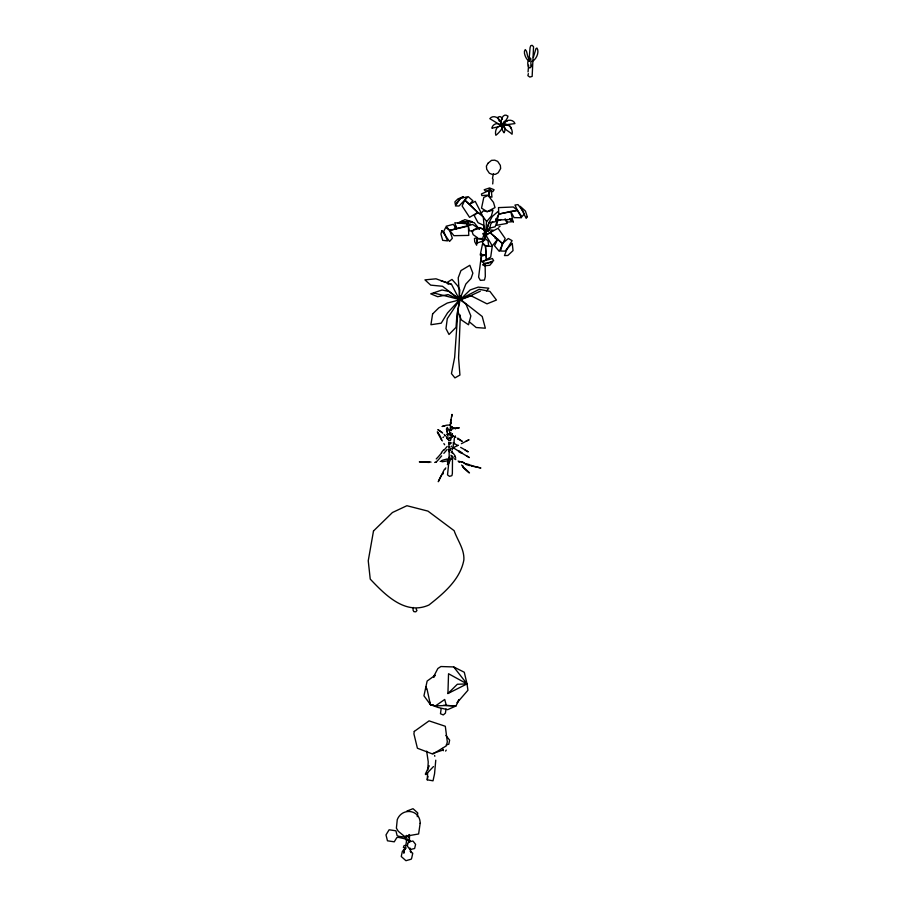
<?xml version="1.0" encoding="UTF-8"?>
<svg xmlns="http://www.w3.org/2000/svg" width="906" height="906" viewBox="0 0 906 906"><rect width="100%" height="100%" fill="white"/><g stroke="black" fill="none" stroke-linecap="round" stroke-linejoin="round"><path stroke-width="1.36" d="M452.502 457.202L452.366 473.532L451.901 475.661L449.478 476.341L447.53 474.903L448.81 462.32M429.184 462.377L429.184 461.766L419.331 461.856L429.184 462.468M429.184 461.766L431.018 462.128M433.555 676.748L437.87 668.503L440.905 666.533L453.702 666.941L464.291 672.252L467.02 683.894L447.926 693.543L448.538 673.736L467.02 683.894L467.938 690.247L457.111 702.739L459.138 699.5L455.945 705.989L447.643 709.67L437.972 707.427L430.395 704.619L423.951 695.808L427.145 681.04L435.163 675.242L433.838 677.382M460.35 315.118L458.583 358.017L459.931 375.05L454.914 377.893L451.448 373.6L454.653 357.349L457.847 311.902M461.063 299.875L461.199 297.1L460.305 295.854L458.832 296.692L458.391 303.601M435.763 760.191L434.552 773.803L433.023 780.813L427.236 779.817L427.621 772.92M427.768 770.157L428.232 761.878L426.669 751.119M450.248 429.965L450.826 419.625M459.297 297.089L459.795 289.875L457.553 285.73L451.992 279.433L447.247 282.355L448.255 284.405M413.238 607.462L413.045 610.123L413.861 611.641L415.809 611.822L416.953 610.497L416.137 608.979M528.73 59.456C526.273 62.831 528.945 72.673 531.822 65.175M409.127 834.822L409.036 836.079L409.252 834.505M511.913 219.433L511.788 221.053L510.01 218.98M485.627 233.012L486.545 221.426L480.848 213.748L483.226 210.86L487.179 211.664L493 210.215L491.324 216.115L486.511 221.732M492.717 183.952L493.102 179.343L492.456 178.516L493.419 173.68M528.051 71.936L528.617 65.209M528.945 61.166L530.067 47.712L530.735 45.696L532.116 45.3L533.555 46.716L532.15 76.41L529.806 77.078L527.904 75.685L528.357 73.624M450.565 423.057L451.154 418.923A8.834 0.985 -82.4 0 1 451.516 416.907L452.037 414.393L451.652 416.919M481.573 253.839L478.606 277.145L480.35 280.373L484.484 280.033L485.31 276.59L485.118 263.046M441.154 708.651L440.475 713.735L443.283 714.936L445.424 713.124L446.001 708.979M417.281 816.657L417.779 812.976L413.034 808.696L406.828 811.097M495.797 218.81L497.36 220.838L496.726 225.277L507.258 223.386L504.993 219.15M409.557 835.151L409.297 842.104M451.868 427.847L452.026 426.998M451.324 430.588L451.516 429.648M448.697 443.204L450.667 443.464L450.871 442.513L450.656 443.521L448.968 443.555L449.784 444.133L448.697 443.193L448.912 442.196L449.24 458.13L449.557 456.703L449.738 457.677M449.251 458.187L449.557 456.76M452.49 457.145L452.185 458.629L450.565 459.093L452.185 458.572L452.774 456.851L452.185 458.572M427.236 779.817L427.994 776.317M450.667 433.6L450.894 432.57M451.901 435.152L452.162 433.974M459.772 301.585L456.998 313.906L456.035 327.338L449.002 334.484L445.979 328.595L447.281 318.64L459.625 299.965M529.161 61.393L529.297 60.804M469.625 465.174L480.893 468.006L471.324 465.956L471.494 465.344M451.641 436.296L450.633 440.271M452.298 449.648L452.615 448.323M451.675 452.117L451.992 450.916M453.215 443.963C454.71 445.299 453.396 437.372 455.333 435.854M467.168 224.597L468.198 221.415L472.241 221.721L464.733 219.648L461.279 222.253L457.655 223.182L463.113 220.396L461.279 222.253L468.198 221.415L474.234 222.706L479.285 229.173M485.876 231.517L489.036 222.491L492.275 216.5L498.074 211.426L498.776 214.099L497.247 220.067L512.603 219.354L510.735 211.449L498.776 214.099L495.152 221.834L489.036 222.491L486.307 231.54M449.999 435.095L450.055 435.752M450.599 435.106L450.531 434.438M499.716 219.92L497.36 220.838L495.129 226.794L489.478 228.153L487.541 231.347M460.758 297.009L465.843 284.031L471.041 278.459L472.864 273.182L469.818 265.288L460.95 270.6L458.221 277.791L459.557 296.874M450.52 427.077L453.725 427.904A8.834 4.349 42.5 0 1 455.514 428.81L455.458 428.912M502.173 123.726L501.788 124.632L500.622 123.216M447.439 462.604L449.014 459.07M448.855 463.272L450.429 459.727M457.938 438.934L458.311 438.47L462.23 441.403L457.938 438.934L458.311 438.47M465.129 450.169L468.221 451.845L465.242 449.988A211.404 97.361 38.7 0 1 460.656 447.371M466.397 455.707L469.331 457.575L466.307 455.775A211.404 97.361 38.7 0 1 461.788 453.068M447.36 464.642L448.142 462.932M429.229 765.819L425.333 774.132L425.843 774.562L433.464 766.567M497.711 239.263L494.54 245.786L499.285 251.381L505.186 238.516L498.062 228.278L484.891 235.232L485.231 231.71L490.327 229.931L493.442 230.328L486.046 235.435L492.264 245.843L497.711 239.263L489.738 232.366L502.354 243.488L500.622 251.03L504.936 251.132L512.264 243.374L513.045 250.6L507.847 255.469L504.461 255.583L507.032 248.991L512.116 240.656L508.323 238.516L502.354 243.488L497.711 239.263L495.118 238.414M444.982 469.467L445.775 467.904M442.253 473.691C433.045 493.113 442.638 470.667 442.966 474.031M466.907 223.839L468.198 221.415L457.655 223.182L459.149 222.548M442.921 472.219L444.506 469.251M449.353 451.528L449.659 452.354M442.604 473.861L443.396 472.445M503.94 123.692L506.397 121.11A5.991 5.221 -19.5 0 1 514.948 123.59L503.442 125.096M442.105 432.411L437.858 429.603L442.683 433.147M450.112 440.678L450.407 440.429M484.925 237.961L482.286 242.332L485.435 245.866L486.465 259.592L482.219 261.936L484.608 263.714L492.513 262.083L489.84 265.254L484.597 265.798L482.558 264.801L493.668 260.769L492.422 258.527L481.312 261.54L481.403 256.273L486.092 254.677L485.435 245.866L482.502 244.042L480.214 254.994L486.092 254.677L486.465 259.592L490.701 257.111L492.207 246.523L485.435 245.866L488.651 245.73L488.051 241.007L484.937 238.267L484.54 234.971M445.627 751.097L446.228 750.111M485.174 235.605L486.465 233.476M487.756 231.347L489.704 228.153L490.927 223.635L492.728 221.891M504.302 125.606L504.019 126.251M447.043 427.496L447.213 427.36A8.834 2.22 62.6 0 1 448.289 429.218L449.942 432.366M533.362 57.35L535.967 48.641L536.907 48.041C539.625 51.54 536.579 59.502 532.06 61.449M441.369 439.512C432.536 424.404 440.758 435.412 441.437 439.727M462.456 466.454C479.342 481.12 460.067 466.477 463.057 466.08M486.556 290.985L488.821 288.21L478.255 287.123L470.169 289.954L459.67 300.113L471.607 295.594M441.403 452.547L443.51 449.976M436.239 458.923L438.493 456.579A211.404 63.85 -57 0 0 441.732 452.785M436.182 462.015L438.481 459.659A211.404 63.85 -57 0 0 441.664 455.877M447.972 436.307A211.404 24.394 82.7 0 1 447.043 431.834L446.454 428.81L447.168 431.811M528.968 58.346L529.976 57.871L530.814 58.663L530.95 65.787M450.078 449.908L449.67 450.622M450.52 450.089L450.69 448.368M447.926 693.543L457.337 684.257L467.02 683.894L453.702 666.941M442.932 437.575L443.555 436.986M452.105 448.255L453.136 448.379L452.411 448.481M444.789 435.956L445.412 435.503M455.605 229.037L456.93 228.108M429.716 702.071L430.395 704.619L435.492 705.899L444.71 699.466L446.352 705.468L455.945 705.989L443.691 705.321M452.547 434.019L452.309 433.861M498.719 227.146L500.033 226.387M461.199 297.1L459.795 297.893L458.832 296.692M460.724 298.957L479.172 289.297L489.92 291.415L496.454 300.033L487.009 303.85L470.769 295.628L460.746 299.161M465.911 441.245L469.025 439.75L465.922 441.358A211.404 92.242 -37.2 0 1 461.38 443.691M505.842 123.85L502.479 125.481L503.657 122.344A3.941 3.148 -52.6 0 1 507.292 120.917M446.669 434.744L447.304 434.427M450.18 429.738L453.906 428.402A8.834 5.096 -5.5 0 1 456.092 428.085L459.048 427.859M470.769 295.628L480.293 291.211M447.405 458.889L442.003 460.395M434.087 293.068L459.625 299.535L448.085 294.597L437.655 296.704L430.735 293.816L442.071 289.988L448.98 291.46L458.561 298.72M447.779 434.687L448.73 434.314M497.36 220.838L500.984 219.524M452.32 427.077L452.162 426.953M442.264 426.443L445.05 425.65L442.275 426.466M433.091 753.294L443.362 749.942L443.317 750.7L442.445 748.435M474.008 229.49L479.829 227.825L486.579 230.113L484.212 230.509M449.58 433.147L450.067 434.133M447.405 459.886L449.183 459.387M448.561 433.94L449.195 433.77M446.25 744.845L448.798 744.234L449.636 740.157L445.877 735.434M505.854 124.711L506.397 124.586A3.941 3.397 34.1 0 1 511.086 128.573L510.69 128.425M442.003 461.811L447.417 460.894M440.191 461.403L442.003 461.109M449.512 447.247L449.104 446.964M456.092 427.972L459.048 427.881M436.533 461.856L434.687 462.468M435.492 705.899L446.352 705.468M451.709 456.171L452.298 456.171L450.871 455.254M433.079 704.755L430.395 704.619L426.998 688.968L425.673 686.816L426.341 689.353M450.339 425.016L447.02 425.14A8.834 3.907 -24.5 0 0 445.016 425.616M451.426 452.366L451.924 451.879M473.057 231.358L469.195 230.668L468.368 226.081L470.35 224.088L454.823 222.763L456.364 228.618L472.672 224.45L479.24 228.98M450.044 437.904L448.81 437.791L450.101 438.311M458.64 298.051L451.494 284.325L436.001 278.81L424.959 279.875L430.69 285.13L442.502 286.273L459.297 299.297M450.95 435.265L451.63 435.458M469.761 464.778L466.239 463.691M465.99 464.495L469.535 465.593M440.962 280.792L451.494 284.325M464.359 463.464L466.114 464.087M464.495 462.966L461.052 461.584L464.518 463.011M453 435.945L453.713 436.239M460.882 462.037L459.172 461.301M504.053 126.364L502.094 126.376L501.845 127.655A3.941 1.234 66.7 0 0 504.008 132.797A3.941 2.038 -79.8 0 0 504.721 127.282M481.913 214.36L477.745 212.457L464.789 200.101L466.85 196.908L460.407 198.437L455.322 204.496L454.903 201.857L457.96 198.89L463.385 196.693L460.407 198.437L455.378 205.922L458.991 206.013L468.187 196.625L472.887 200.781L469.501 204.269L464.789 200.101L462.128 206.002L469.568 217.338L477.745 212.457L483.328 216.908L484.54 232.785M455.152 436.93L455.877 437.326M454.11 458.685L455.786 459.602M458.572 451.596L461.63 453.385M458.98 450.837L462.015 452.807M457.371 438.21L458.13 438.708M460.157 299.218L482.219 316.5L485.344 328.21L476.171 327.519L469.285 321.789M410.056 851.13L412.762 853.226L411.664 858.276L411.177 859.205L405.933 860.7L401.245 856.498L402.343 851.436L405.684 847.563L404.631 849.828L405.344 847.846L406.024 848.209L403.374 847.404L404.144 845.536L405.979 845.558L405.729 846.159L406.545 840.779L404.971 838.039L406.205 839.137L398.527 837.359L396.839 837.574L394.257 841.821L387.462 840.791L385.99 834.902L389.127 829.783L395.922 830.802L397.134 835.683L398.697 836.283L405.514 837.189L406.851 836.147L406.737 837.28L406.432 835.389M444.144 434.416L444.869 435.118M529.659 59.128C526.307 56.999 527.994 51.699 525.265 49.581C523.09 51.699 525.321 57.406 527.451 59.819M461.596 465.027L462.762 466.262M448.493 450.044L449.251 450.916M505.254 219.093L507.768 222.095L511.935 221.732L509.716 218.833M409.421 842.127L407.179 839.013L407.859 840.1M446.262 436.624L446.93 437.439M458.119 461.007L459.263 462.4M411.165 852.716L409.954 847.971M454.699 456.556L455.831 458.085M457.507 298.448L459.059 300.645M453.068 452.977L455.299 456.182M448.244 439.184L448.866 440.112M407.587 839.692L408.153 840.53M451.381 451.698L452.479 453.362M443.883 443.555L444.653 444.789M441.584 439.535L442.343 440.928M511.539 218.776L513.362 222.185L511.901 219.127M409.942 841.651L409.24 839.16M481.312 213.182L475.231 201.37L469.501 204.269L477.745 212.457L474.178 215.481L478.04 222.706L483.566 225.288L483.929 230.079M483.113 233.397L484.359 236.353L483.091 233.839M451.539 446.137L451.029 446.862M434.62 755.445L434.812 756.272M449.285 459.138L449.183 458.379L449.093 459.625M447.19 446.432A210.407 63.545 -57 0 1 443.917 450.259M458.776 451.222A210.407 96.897 38.7 0 1 454.257 448.379M447.122 449.523A210.407 63.545 -57 0 1 443.849 453.351M448.889 440.69A210.407 24.281 82.7 0 1 448.583 439.24M457.643 445.514A210.407 96.897 38.7 0 1 453.136 442.683M458.334 445.208A210.407 91.8 -37.2 0 1 453.793 447.417M453.6 444.008A34.462 2.48 -80.3 0 1 452.943 446.941M502.366 119.49A4.881 2.888 -87.8 0 0 498.606 117.01A4.881 1.155 59.2 0 0 498.526 119.547M499.455 121.404A4.881 1.155 59.2 0 1 498.946 120.453M450.203 424.676L450.463 425.344L450.203 424.676M501.143 124.077L501.109 125.538L489.829 118.663A7.078 5.73 55.9 0 1 498.402 118.607L500.305 121.121L501.143 124.077M501.165 120.951L501.584 124.937L505.978 120.181A6.285 1.359 -50.6 0 0 507.303 115.877A6.285 3.862 -83.3 0 0 501.426 119.569L501.165 120.951M409.15 836.725L409.104 837.722L409.557 834.97L409.15 836.725M489.534 189.116L488.821 196.398L493.487 202.378L495.016 207.587L487.179 211.664L481.539 208.142L483.781 197.429L488.968 195.05L481.811 195.571L481.448 193.975L489.466 190.283L485.582 191.143L484.178 189.75L489.602 187.938L494.11 189.728L492.728 191.755L489.534 189.116L488.821 196.398L491.947 197.157L491.505 192.502L489.534 189.116M403.917 852.093L403.816 853.192L404.552 849.194L403.917 852.093M477.439 237.689L476.624 245.22L474.71 241.743L474.472 238.471L477.439 237.689L476.635 243.227L484.778 240.294L484.517 239.592L477.236 238.561L482.66 238.527L485.288 230.169L479.829 227.825L471.833 230.86L473.159 234.665L477.439 237.689M407.677 843.882L407.394 846.17L410.044 849.556L414.62 848.526L415.605 844.381L412.955 841.006L408.38 842.025L407.677 843.882M458.923 303.431L457.79 311.222L461.369 319.931L468.515 324.767L470.86 315.922L465.944 304.099L459.942 299.535L458.923 303.431M414.269 731.425L413.917 733.86L417.406 748.231L432.83 754.098L446.307 745.853L447.315 741.855L445.31 726.272L429.07 720.87L414.269 731.425M420.158 823.328L418.617 833.973L404.552 836.431L398.289 831.3L396.386 828.152L397.247 819.703C402.06 807.133 420.305 809.511 420.158 823.328M502.502 127.044L502.162 128.142A6.093 1.166 -48 0 1 495.854 135.288A6.093 3.896 -80.3 0 1 497.824 126.908L500.44 125.957L502.502 127.044M432.604 313.94L430.916 324.733L441.211 323.182L447.507 312.932L459.535 299.897L447.247 303.057L438.821 307.859L432.604 313.94M373.499 530.984L368.244 560.769L370.237 579.093C385.095 594.789 405.31 615.604 428.912 605.027C443.759 593.339 460.384 579.342 463.872 559.897C464.472 549.172 457.507 540.406 454.133 530.678L427.949 511.109L406.907 505.718L392.445 512.513L373.499 530.984M449.84 429.659L450.656 430.271L449.84 429.671M455.775 226.126L455.14 228.539L455.775 226.126M441.879 230.679L440.928 234.076L442.694 240.339L447.507 240.883L443.725 231.302L445.695 227.508L449.704 230.407L453.94 235.685L468.787 235.401L468.368 226.081L449.704 230.407L446.069 226.262L453.294 224.348L456.364 228.618L449.704 230.407L452.343 238.301L449.535 241.438L441.879 230.679M452.003 435.005L453.204 435.967L452.003 435.005M488.006 163.261L486.397 166.092L486.703 169.252L489.353 173.216L492.286 174.439L495.525 174.269L498.187 172.763L500.644 168.527L500.35 165.368L497.7 161.404L494.767 160.181L491.528 160.351L488.006 163.261M527.258 216.738L526.182 218.369L520.157 206.285L525.446 211.064L527.258 216.738M492.751 183.624L492.751 183.624M523.951 214.371L521.901 216.738L517.462 210.385L514.959 205.05L518.005 204.609L523.442 211.676L523.951 214.371M503.793 125.198C502.026 128.561 509.829 131.619 512.06 134.247A6.829 5.142 69.3 0 0 507.213 124.79L503.793 125.198M451.075 437.145L451.901 437.428L451.075 437.145M450.327 422.943L450.95 423.091L450.327 422.943M492.445 128.063L491.913 128.21A4.96 4.247 -31.2 0 1 497.168 123.601C505.718 125.628 496.08 127.304 492.445 128.063M517.462 210.385L498.776 214.099L498.493 207.621L513.328 206.987L517.462 210.385L521.516 217.734L514.087 217.621L510.735 211.449L517.462 210.385M447.994 439.512L446.567 437.779L447.994 439.512M450.157 429.444L450.237 430.056L450.157 429.444M485.537 232.049L485.729 236.806L485.537 232.049M409.727 840.677L409.059 839.42L409.727 840.677"/></g></svg>
